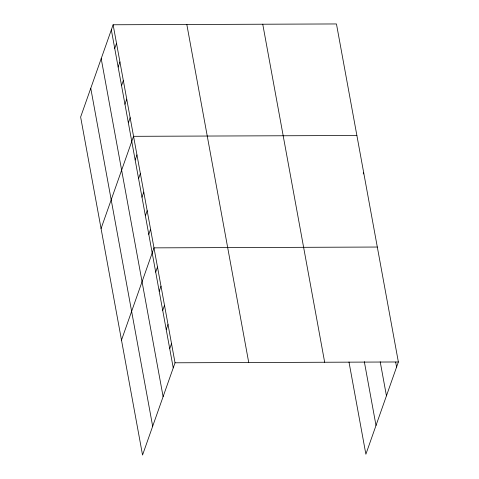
<?xml version="1.0" encoding="UTF-8"?>
<svg xmlns="http://www.w3.org/2000/svg" width="479" height="479" viewBox="0 0 479 479"><rect width="100%" height="100%" fill="white"/><g stroke="black" fill="none" stroke-linecap="round" stroke-linejoin="round"><path stroke-width="0.72" d="M113.122 24.77L80.634 117.026L142.544 455.05L175.033 362.795L113.122 24.77L336.456 23.95L398.366 361.974L365.878 454.23L348.987 362.004M114.738 48.451L116.529 43.361M118.139 67.042L119.936 61.953M121.546 85.633L123.337 80.544M124.953 104.224L126.743 99.135M128.354 122.816L130.15 117.726M101.063 228.573L133.551 136.317L356.885 135.497M135.168 159.998L136.958 154.909M138.569 178.589L140.365 173.5M141.976 197.18L143.766 192.091M145.382 215.772L147.173 210.682M148.783 234.363L150.58 229.273M121.492 340.12L153.981 247.865L377.314 247.044M155.699 272.108L157.489 267.019M159.208 291.268L160.998 286.179M162.716 310.422L164.507 305.333M166.219 329.576L168.015 324.487M169.728 348.73L171.524 343.641M363.25 173.955L363.699 172.679M175.033 362.795L398.366 361.974M395.666 362.1L396.57 367.064M380.206 361.777L386.445 395.828M364.315 361.615L376.009 425.466M262.755 24.219L324.666 362.244M186.822 24.501L248.733 362.525M111.332 29.86L173.236 367.884M101.201 58.624L163.105 396.648M90.765 88.262L152.669 426.286"/></g></svg>
